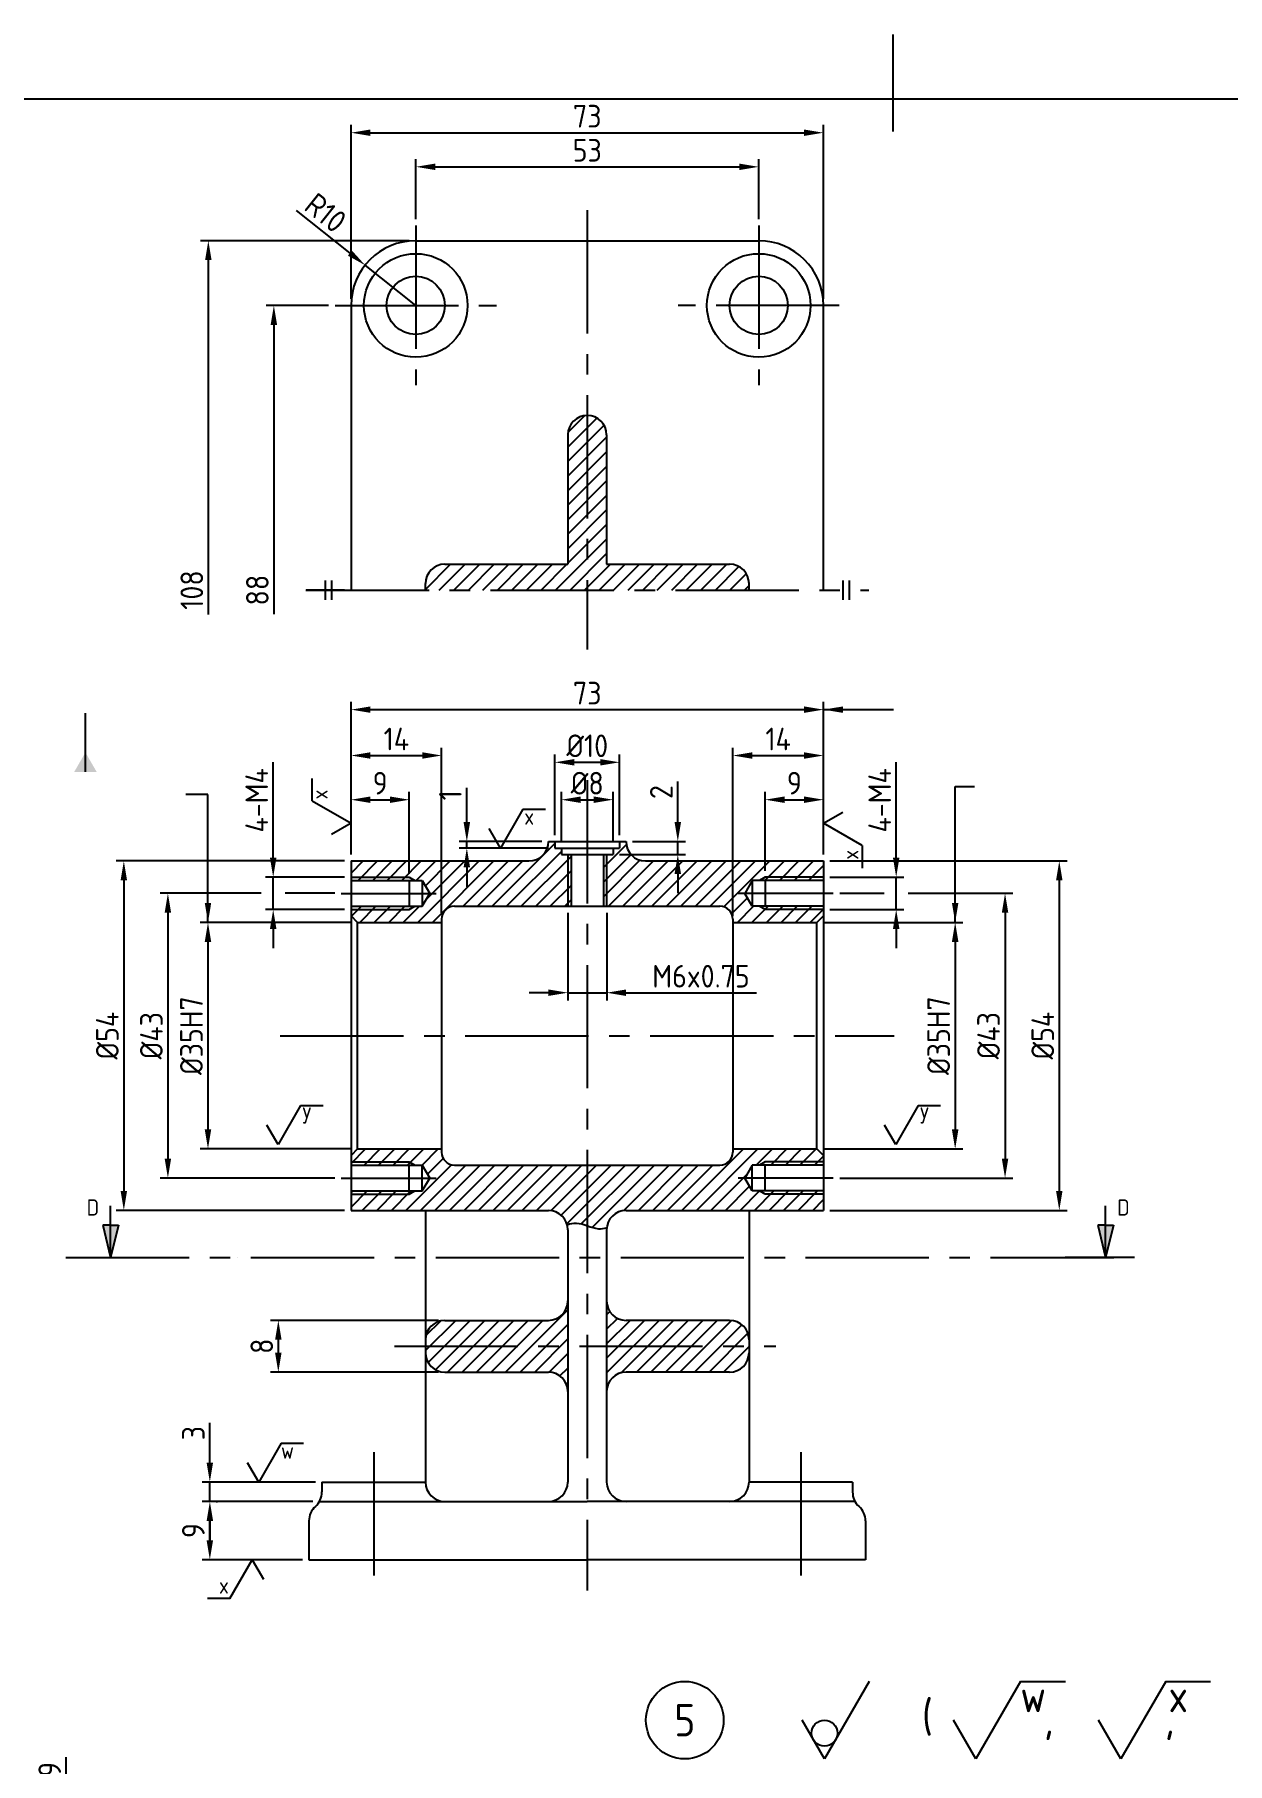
# Model space of a CAD drawing. Header units: millimetres. Extents: x 0 to 10991, y 0 to 768.
# Drawn here: x 164.4 to 348.7, y 142.8 to 410 of the extents above; entities that cross this region are included whole.
import ezdxf

# ---------------------------------------------------------------- set-up
doc = ezdxf.new("R2010")
doc.units = ezdxf.units.MM
doc.linetypes.add('CENTER2', pattern=[28.575, 19.05, -3.175, 3.175, -3.175])
for name, color, linetype in [('가는실선', 7, 'Continuous'), ('문자', 2, 'Continuous'), ('외형선', 3, 'Continuous'), ('윤곽선', 4, 'Continuous'), ('중심선', 7, 'CENTER2')]:
    doc.layers.add(name, color=color, linetype=linetype)
doc.styles.get("Standard").update_dxf_attribs({"font": 'isocp.shx', "bigfont": 'whgtxt.shx'})
doc.dimstyles.new('ISO-25', dxfattribs={"dimtxt": 3.5, "dimasz": 3, "dimexe": 1.2, "dimexo": 1, "dimgap": 0.8, "dimtad": 1, "dimdec": 3, "dimdsep": 46, "dimtxsty": 'Standard', "dimcen": 0, "dimclrd": 7, "dimclre": 7, "dimclrt": 2, "dimadec": 0, "dimazin": 2, "dimtfac": 1, "dimtdec": 3, "dimtmove": 0, "dimatfit": 3, "dimfxl": 0, "dimlwd": -1, "dimlwe": -1, "dimarcsym": 0})
pattern_1 = [(45, (-4390.7615, -87.2155), (-1.122532, 1.122532), [])]

# ---------------------------------------------------------------- blocks, each defined once
blk = doc.blocks.new('*D110')
at = {"layer": 'Defpoints', "color": 0}
for p in [(176.11, 128.89), (169.29, 124.89), (176.11, 124.89)]:
    blk.add_point(p, dxfattribs=at)
at = {"layer": '외형선', "color": 7}
for p, q in [((169.29, 131.89), (169.29, 143.75)), ((175.11, 128.89), (168.09, 128.89)), ((169.29, 124.89), (169.29, 128.89)), ((175.11, 124.89), (168.09, 124.89)), ((169.29, 121.89), (169.29, 118.89))]:
    blk.add_line(p, q, dxfattribs=at)
for points in [[(168.79, 131.89), (169.79, 131.89), (169.29, 128.89)], [(168.79, 121.89), (169.79, 121.89), (169.29, 124.89)]]:
    blk.add_solid(points, dxfattribs=at)
at = {"layer": '외형선', "color": 2, "insert": (166.74, 139.32), "char_height": 3.5, "attachment_point": 5, "rotation": 90}
blk.add_mtext('4N9', dxfattribs=at)
blk = doc.blocks.new('*D273')
at = {"layer": 'Defpoints', "color": 0}
for p in [(227.8, 211.27), (202.06, 203.27), (227.8, 203.27)]:
    blk.add_point(p, dxfattribs=at)
at = {"layer": '외형선', "color": 7}
for p, q in [((226.8, 211.27), (200.86, 211.27)), ((202.06, 208.27), (202.06, 206.27)), ((226.8, 203.27), (200.86, 203.27))]:
    blk.add_line(p, q, dxfattribs=at)
for points in [[(201.56, 208.27), (202.56, 208.27), (202.06, 211.27)], [(201.56, 206.27), (202.56, 206.27), (202.06, 203.27)]]:
    blk.add_solid(points, dxfattribs=at)
at = {"layer": '외형선', "color": 2, "insert": (199.51, 207.27), "char_height": 3.5, "attachment_point": 5, "rotation": 90}
blk.add_mtext('8', dxfattribs=at)
blk = doc.blocks.new('*D290')
at = {"layer": 'Defpoints', "color": 0}
for p in [(211.78, 277.27), (185, 233.27), (211.78, 233.27)]:
    blk.add_point(p, dxfattribs=at)
at = {"layer": '외형선', "color": 7}
for p, q in [((199.39, 277.27), (183.8, 277.27)), ((210.78, 277.27), (203.14, 277.27)), ((185, 274.27), (185, 236.27)), ((210.78, 233.27), (183.8, 233.27))]:
    blk.add_line(p, q, dxfattribs=at)
for points in [[(184.5, 274.27), (185.5, 274.27), (185, 277.27)], [(184.5, 236.27), (185.5, 236.27), (185, 233.27)]]:
    blk.add_solid(points, dxfattribs=at)
at = {"layer": '외형선', "color": 2, "insert": (182.45, 255.27), "char_height": 3.5, "attachment_point": 5, "rotation": 90}
blk.add_mtext('%%C43', dxfattribs=at)
blk = doc.blocks.new('*D291')
at = {"layer": 'Defpoints', "color": 0}
for p in [(214.3, 272.77), (191.19, 237.77), (214.3, 237.77)]:
    blk.add_point(p, dxfattribs=at)
at = {"layer": '외형선', "color": 7}
for p, q in [((213.3, 272.77), (189.99, 272.77)), ((191.19, 269.77), (191.19, 240.77)), ((213.3, 237.77), (189.99, 237.77))]:
    blk.add_line(p, q, dxfattribs=at)
for points in [[(190.69, 269.77), (191.69, 269.77), (191.19, 272.77)], [(190.69, 240.77), (191.69, 240.77), (191.19, 237.77)]]:
    blk.add_solid(points, dxfattribs=at)
at = {"layer": '외형선', "color": 2, "insert": (188.64, 255.27), "char_height": 3.5, "attachment_point": 5, "rotation": 90}
blk.add_mtext('%%C35H7', dxfattribs=at)
blk = doc.blocks.new('*D292')
at = {"layer": 'Defpoints', "color": 0}
for p in [(213.3, 282.27), (178.19, 228.27), (213.3, 228.27)]:
    blk.add_point(p, dxfattribs=at)
at = {"layer": '외형선', "color": 7}
for p, q in [((212.3, 282.27), (176.99, 282.27)), ((178.19, 279.27), (178.19, 231.27)), ((212.3, 228.27), (176.99, 228.27))]:
    blk.add_line(p, q, dxfattribs=at)
for points in [[(177.69, 279.27), (178.69, 279.27), (178.19, 282.27)], [(177.69, 231.27), (178.69, 231.27), (178.19, 228.27)]]:
    blk.add_solid(points, dxfattribs=at)
at = {"layer": '외형선', "color": 2, "insert": (175.64, 255.27), "char_height": 3.5, "attachment_point": 5, "rotation": 90}
blk.add_mtext('%%C54', dxfattribs=at)
blk = doc.blocks.new('*D284')
at = {"layer": 'Defpoints', "color": 0}
for p in [(285.3, 272.77), (285.3, 237.77), (306.65, 237.77)]:
    blk.add_point(p, dxfattribs=at)
at = {"layer": '외형선', "color": 7}
for p, q in [((286.3, 272.77), (307.85, 272.77)), ((306.65, 269.77), (306.65, 240.77)), ((286.3, 237.77), (307.85, 237.77))]:
    blk.add_line(p, q, dxfattribs=at)
for points in [[(306.15, 269.77), (307.15, 269.77), (306.65, 272.77)], [(306.15, 240.77), (307.15, 240.77), (306.65, 237.77)]]:
    blk.add_solid(points, dxfattribs=at)
at = {"layer": '외형선', "color": 2, "insert": (304.1, 255.27), "char_height": 3.5, "attachment_point": 5, "rotation": 90}
blk.add_mtext('%%C35H7', dxfattribs=at)
blk = doc.blocks.new('*D285')
at = {"layer": 'Defpoints', "color": 0}
for p in [(253.8, 291.74), (245.8, 284.27), (253.8, 284.27)]:
    blk.add_point(p, dxfattribs=at)
at = {"layer": '외형선', "color": 7}
for p, q in [((245.8, 285.27), (245.8, 292.94)), ((248.8, 291.74), (250.8, 291.74)), ((253.8, 285.27), (253.8, 292.94))]:
    blk.add_line(p, q, dxfattribs=at)
for points in [[(248.8, 292.24), (248.8, 291.24), (245.8, 291.74)], [(250.8, 292.24), (250.8, 291.24), (253.8, 291.74)]]:
    blk.add_solid(points, dxfattribs=at)
at = {"layer": '외형선', "color": 2, "insert": (249.8, 294.29), "char_height": 3.5, "attachment_point": 5}
blk.add_mtext('%%C8', dxfattribs=at)
blk = doc.blocks.new('*D286')
at = {"layer": 'Defpoints', "color": 0}
for p in [(222.3, 291.74), (213.3, 282.27), (222.3, 279.27)]:
    blk.add_point(p, dxfattribs=at)
at = {"layer": '외형선', "color": 7}
for p, q in [((213.3, 283.27), (213.3, 292.94)), ((216.3, 291.74), (219.3, 291.74)), ((222.3, 280.27), (222.3, 292.94))]:
    blk.add_line(p, q, dxfattribs=at)
for points in [[(216.3, 292.24), (216.3, 291.24), (213.3, 291.74)], [(219.3, 292.24), (219.3, 291.24), (222.3, 291.74)]]:
    blk.add_solid(points, dxfattribs=at)
at = {"layer": '외형선', "color": 2, "insert": (217.8, 294.29), "char_height": 3.5, "attachment_point": 5}
blk.add_mtext('9', dxfattribs=at)
blk = doc.blocks.new('*D287')
at = {"layer": 'Defpoints', "color": 0}
for p in [(227.3, 298.57), (213.3, 282.27), (227.3, 273.27)]:
    blk.add_point(p, dxfattribs=at)
at = {"layer": '외형선', "color": 7}
for p, q in [((213.3, 283.27), (213.3, 299.77)), ((227.3, 274.27), (227.3, 299.77)), ((216.3, 298.57), (224.3, 298.57))]:
    blk.add_line(p, q, dxfattribs=at)
for points in [[(216.3, 299.07), (216.3, 298.07), (213.3, 298.57)], [(224.3, 299.07), (224.3, 298.07), (227.3, 298.57)]]:
    blk.add_solid(points, dxfattribs=at)
at = {"layer": '외형선', "color": 2, "insert": (220.3, 301.12), "char_height": 3.5, "attachment_point": 5}
blk.add_mtext('14', dxfattribs=at)
blk = doc.blocks.new('*D293')
at = {"layer": 'Defpoints', "color": 0}
for p in [(246.8, 275.27), (252.8, 275.27), (252.8, 261.91)]:
    blk.add_point(p, dxfattribs=at)
at = {"layer": '외형선', "color": 7}
for p, q in [((246.8, 274.27), (246.8, 260.71)), ((252.8, 274.27), (252.8, 260.71)), ((243.8, 261.91), (240.8, 261.91)), ((246.8, 261.91), (252.8, 261.91)), ((255.8, 261.91), (275.94, 261.91))]:
    blk.add_line(p, q, dxfattribs=at)
for points in [[(243.8, 262.41), (243.8, 261.41), (246.8, 261.91)], [(255.8, 262.41), (255.8, 261.41), (252.8, 261.91)]]:
    blk.add_solid(points, dxfattribs=at)
at = {"layer": '외형선', "color": 2, "insert": (267.37, 264.46), "char_height": 3.5, "attachment_point": 5}
blk.add_mtext('M6x0.75', dxfattribs=at)
blk = doc.blocks.new('*D294')
at = {"layer": 'Defpoints', "color": 0}
for p in [(286.3, 298.57), (286.3, 282.27), (272.3, 272.77)]:
    blk.add_point(p, dxfattribs=at)
at = {"layer": '외형선', "color": 7}
for p, q in [((272.3, 273.77), (272.3, 299.77)), ((286.3, 283.27), (286.3, 299.77)), ((275.3, 298.57), (283.3, 298.57))]:
    blk.add_line(p, q, dxfattribs=at)
for points in [[(275.3, 299.07), (275.3, 298.07), (272.3, 298.57)], [(283.3, 299.07), (283.3, 298.07), (286.3, 298.57)]]:
    blk.add_solid(points, dxfattribs=at)
at = {"layer": '외형선', "color": 2, "insert": (279.3, 301.12), "char_height": 3.5, "attachment_point": 5}
blk.add_mtext('14', dxfattribs=at)
blk = doc.blocks.new('*D274')
at = {"layer": 'Defpoints', "color": 0}
for p in [(286.3, 291.74), (286.3, 282.27), (277.3, 279.77)]:
    blk.add_point(p, dxfattribs=at)
at = {"layer": '외형선', "color": 7}
for p, q in [((277.3, 280.77), (277.3, 292.94)), ((280.3, 291.74), (283.3, 291.74)), ((286.3, 283.27), (286.3, 292.94))]:
    blk.add_line(p, q, dxfattribs=at)
for points in [[(280.3, 292.24), (280.3, 291.24), (277.3, 291.74)], [(283.3, 292.24), (283.3, 291.24), (286.3, 291.74)]]:
    blk.add_solid(points, dxfattribs=at)
at = {"layer": '외형선', "color": 2, "insert": (281.8, 294.29), "char_height": 3.5, "attachment_point": 5}
blk.add_mtext('9', dxfattribs=at)
blk = doc.blocks.new('*D268')
at = {"layer": 'Defpoints', "color": 0}
for p in [(286.3, 305.66), (213.3, 298.57), (286.3, 298.57)]:
    blk.add_point(p, dxfattribs=at)
at = {"layer": '외형선', "color": 7}
for p, q in [((213.3, 299.57), (213.3, 306.86)), ((216.3, 305.66), (283.3, 305.66)), ((286.3, 299.57), (286.3, 306.86))]:
    blk.add_line(p, q, dxfattribs=at)
for points in [[(216.3, 306.16), (216.3, 305.16), (213.3, 305.66)], [(283.3, 306.16), (283.3, 305.16), (286.3, 305.66)]]:
    blk.add_solid(points, dxfattribs=at)
at = {"layer": '외형선', "color": 2, "insert": (249.8, 308.21), "char_height": 3.5, "attachment_point": 5}
blk.add_mtext('73', dxfattribs=at)
blk = doc.blocks.new('*D275')
at = {"layer": 'Defpoints', "color": 0}
for p in [(286.3, 394.83), (213.3, 368.14), (286.3, 368.14)]:
    blk.add_point(p, dxfattribs=at)
at = {"layer": '외형선', "color": 7}
for p, q in [((213.3, 369.14), (213.3, 396.03)), ((286.3, 369.14), (286.3, 396.03)), ((216.3, 394.83), (283.3, 394.83))]:
    blk.add_line(p, q, dxfattribs=at)
for points in [[(216.3, 395.33), (216.3, 394.33), (213.3, 394.83)], [(283.3, 395.33), (283.3, 394.33), (286.3, 394.83)]]:
    blk.add_solid(points, dxfattribs=at)
at = {"layer": '외형선', "color": 2, "insert": (249.8, 397.38), "char_height": 3.5, "attachment_point": 5}
blk.add_mtext('73', dxfattribs=at)
blk = doc.blocks.new('*D276')
at = {"layer": 'Defpoints', "color": 0}
for p in [(276.3, 389.56), (223.3, 380.47), (276.3, 380.47)]:
    blk.add_point(p, dxfattribs=at)
at = {"layer": '외형선', "color": 7}
for p, q in [((223.3, 381.47), (223.3, 390.76)), ((276.3, 381.47), (276.3, 390.76)), ((226.3, 389.56), (273.3, 389.56))]:
    blk.add_line(p, q, dxfattribs=at)
for points in [[(226.3, 390.06), (226.3, 389.06), (223.3, 389.56)], [(273.3, 390.06), (273.3, 389.06), (276.3, 389.56)]]:
    blk.add_solid(points, dxfattribs=at)
at = {"layer": '외형선', "color": 2, "insert": (249.8, 392.11), "char_height": 3.5, "attachment_point": 5}
blk.add_mtext('53', dxfattribs=at)
blk = doc.blocks.new('*D280')
at = {"layer": 'Defpoints', "color": 0}
for p in [(191.48, 186.27), (208.8, 186.27), (208.41, 183.27)]:
    blk.add_point(p, dxfattribs=at)
at = {"layer": '외형선', "color": 7}
for p, q in [((191.48, 189.27), (191.48, 195.41)), ((207.8, 186.27), (190.28, 186.27)), ((191.48, 183.27), (191.48, 186.27)), ((207.41, 183.27), (190.28, 183.27)), ((191.48, 180.27), (191.48, 177.27))]:
    blk.add_line(p, q, dxfattribs=at)
for points in [[(190.98, 189.27), (191.98, 189.27), (191.48, 186.27)], [(190.98, 180.27), (191.98, 180.27), (191.48, 183.27)]]:
    blk.add_solid(points, dxfattribs=at)
at = {"layer": '외형선', "color": 2, "insert": (188.93, 193.84), "char_height": 3.5, "attachment_point": 5, "rotation": 90}
blk.add_mtext('3', dxfattribs=at)
blk = doc.blocks.new('*D288')
at = {"layer": 'Defpoints', "color": 0}
for p in [(191.48, 183.27), (191.48, 183.27), (206.8, 174.27)]:
    blk.add_point(p, dxfattribs=at)
at = {"layer": '외형선', "color": 7}
for p, q in [((192.48, 183.27), (192.68, 183.27)), ((191.48, 177.27), (191.48, 180.27)), ((205.8, 174.27), (190.28, 174.27))]:
    blk.add_line(p, q, dxfattribs=at)
for points in [[(190.98, 180.27), (191.98, 180.27), (191.48, 183.27)], [(190.98, 177.27), (191.98, 177.27), (191.48, 174.27)]]:
    blk.add_solid(points, dxfattribs=at)
at = {"layer": '외형선', "color": 2, "insert": (188.93, 178.77), "char_height": 3.5, "attachment_point": 5, "rotation": 90}
blk.add_mtext('9', dxfattribs=at)
blk = doc.blocks.new('*D270')
at = {"layer": 'Defpoints', "color": 0}
for p in [(287.82, 277.27), (287.82, 233.27), (314.36, 233.27)]:
    blk.add_point(p, dxfattribs=at)
at = {"layer": '외형선', "color": 7}
for p, q in [((288.82, 277.27), (295.66, 277.27)), ((299.41, 277.27), (315.56, 277.27)), ((314.36, 274.27), (314.36, 236.27)), ((288.82, 233.27), (315.56, 233.27))]:
    blk.add_line(p, q, dxfattribs=at)
for points in [[(313.86, 274.27), (314.86, 274.27), (314.36, 277.27)], [(313.86, 236.27), (314.86, 236.27), (314.36, 233.27)]]:
    blk.add_solid(points, dxfattribs=at)
at = {"layer": '외형선', "color": 2, "insert": (311.81, 255.27), "char_height": 3.5, "attachment_point": 5, "rotation": 90}
blk.add_mtext('%%C43', dxfattribs=at)
blk = doc.blocks.new('*D271')
at = {"layer": 'Defpoints', "color": 0}
for p in [(286.3, 282.27), (286.3, 228.27), (322.74, 228.27)]:
    blk.add_point(p, dxfattribs=at)
at = {"layer": '외형선', "color": 7}
for p, q in [((287.3, 282.27), (323.94, 282.27)), ((322.74, 279.27), (322.74, 231.27)), ((287.3, 228.27), (323.94, 228.27))]:
    blk.add_line(p, q, dxfattribs=at)
for points in [[(322.24, 279.27), (323.24, 279.27), (322.74, 282.27)], [(322.24, 231.27), (323.24, 231.27), (322.74, 228.27)]]:
    blk.add_solid(points, dxfattribs=at)
at = {"layer": '외형선', "color": 2, "insert": (320.19, 255.27), "char_height": 3.5, "attachment_point": 5, "rotation": 90}
blk.add_mtext('%%C54', dxfattribs=at)
blk = doc.blocks.new('*D272')
at = {"layer": 'Defpoints', "color": 0}
for p in [(254.8, 297.52), (244.8, 285.27), (254.8, 285.27)]:
    blk.add_point(p, dxfattribs=at)
at = {"layer": '외형선', "color": 7}
for p, q in [((244.8, 286.27), (244.8, 298.72)), ((247.8, 297.52), (251.8, 297.52)), ((254.8, 286.27), (254.8, 298.72))]:
    blk.add_line(p, q, dxfattribs=at)
for points in [[(247.8, 298.02), (247.8, 297.02), (244.8, 297.52)], [(251.8, 298.02), (251.8, 297.02), (254.8, 297.52)]]:
    blk.add_solid(points, dxfattribs=at)
at = {"layer": '외형선', "color": 2, "insert": (249.8, 300.07), "char_height": 3.5, "attachment_point": 5}
blk.add_mtext('%%C10', dxfattribs=at)
blk = doc.blocks.new('*D297')
at = {"layer": 'Defpoints', "color": 0}
for p in [(213.3, 279.77), (201.27, 274.77), (213.3, 274.77)]:
    blk.add_point(p, dxfattribs=at)
at = {"layer": '외형선', "color": 7}
for p, q in [((201.27, 282.77), (201.27, 297.52)), ((212.3, 279.77), (200.07, 279.77)), ((201.27, 274.77), (201.27, 279.77)), ((212.3, 274.77), (200.07, 274.77)), ((201.27, 271.77), (201.27, 268.77))]:
    blk.add_line(p, q, dxfattribs=at)
for points in [[(200.77, 282.77), (201.77, 282.77), (201.27, 279.77)], [(200.77, 271.77), (201.77, 271.77), (201.27, 274.77)]]:
    blk.add_solid(points, dxfattribs=at)
at = {"layer": '외형선', "color": 2, "insert": (198.72, 291.64), "char_height": 3.5, "attachment_point": 5, "rotation": 90}
blk.add_mtext('4-M4', dxfattribs=at)
blk = doc.blocks.new('*D289')
at = {"layer": 'Defpoints', "color": 0}
for p in [(286.3, 279.77), (286.3, 274.77), (297.54, 274.77)]:
    blk.add_point(p, dxfattribs=at)
at = {"layer": '외형선', "color": 7}
for p, q in [((297.54, 282.77), (297.54, 297.52)), ((287.3, 279.77), (298.74, 279.77)), ((297.54, 274.77), (297.54, 279.77)), ((287.3, 274.77), (298.74, 274.77)), ((297.54, 271.77), (297.54, 268.77))]:
    blk.add_line(p, q, dxfattribs=at)
for points in [[(297.04, 282.77), (298.04, 282.77), (297.54, 279.77)], [(297.04, 271.77), (298.04, 271.77), (297.54, 274.77)]]:
    blk.add_solid(points, dxfattribs=at)
at = {"layer": '외형선', "color": 2, "insert": (294.99, 291.64), "char_height": 3.5, "attachment_point": 5, "rotation": 90}
blk.add_mtext('4-M4', dxfattribs=at)
blk = doc.blocks.new('*D282')
at = {"layer": 'Defpoints', "color": 0}
for p in [(231.19, 285.27), (243.8, 285.27), (244.8, 284.27)]:
    blk.add_point(p, dxfattribs=at)
at = {"layer": '외형선', "color": 7}
for p, q in [((231.19, 288.27), (231.19, 293.57)), ((242.8, 285.27), (229.99, 285.27)), ((243.8, 284.27), (229.99, 284.27)), ((231.19, 284.27), (231.19, 285.27)), ((231.19, 281.27), (231.19, 278.27))]:
    blk.add_line(p, q, dxfattribs=at)
for points in [[(230.69, 288.27), (231.69, 288.27), (231.19, 285.27)], [(230.69, 281.27), (231.69, 281.27), (231.19, 284.27)]]:
    blk.add_solid(points, dxfattribs=at)
at = {"layer": '외형선', "color": 2, "insert": (228.64, 292.42), "char_height": 3.5, "attachment_point": 5, "rotation": 90}
blk.add_mtext('1', dxfattribs=at)
blk = doc.blocks.new('*D296')
at = {"layer": 'Defpoints', "color": 0}
for p in [(253.8, 283.27), (255.8, 285.27), (263.79, 285.27)]:
    blk.add_point(p, dxfattribs=at)
at = {"layer": '외형선', "color": 7}
for p, q in [((263.79, 288.27), (263.79, 294.57)), ((254.8, 283.27), (264.99, 283.27)), ((256.8, 285.27), (264.99, 285.27)), ((263.79, 283.27), (263.79, 285.27)), ((263.79, 280.27), (263.79, 277.27))]:
    blk.add_line(p, q, dxfattribs=at)
for points in [[(263.29, 288.27), (264.29, 288.27), (263.79, 285.27)], [(263.29, 280.27), (264.29, 280.27), (263.79, 283.27)]]:
    blk.add_solid(points, dxfattribs=at)
at = {"layer": '외형선', "color": 2, "insert": (261.24, 292.92), "char_height": 3.5, "attachment_point": 5, "rotation": 90}
blk.add_mtext('2', dxfattribs=at)
blk = doc.blocks.new('*D295')
at = {"layer": 'Defpoints', "color": 0}
for p in [(215.47, 374.36), (223.3, 368.14)]:
    blk.add_point(p, dxfattribs=at)
at = {"layer": '외형선', "color": 7}
for p, q in [((204.84, 382.81), (213.12, 376.23)), ((223.3, 368.14), (215.47, 374.36))]:
    blk.add_line(p, q, dxfattribs=at)
blk.add_solid([(213.43, 376.62), (212.81, 375.83), (215.47, 374.36)], dxfattribs=at)
at = {"layer": '외형선', "color": 2, "insert": (209.38, 382.45), "char_height": 3.5, "attachment_point": 5, "rotation": 321.5222}
blk.add_mtext('R10', dxfattribs=at)

msp = doc.modelspace()

# ---------------------------------------------------------------- hatches: boundary and pattern name
at = {"layer": '가는실선'}
h = msp.add_hatch(dxfattribs=at)
h.set_pattern_fill('ANSI31', color=256, scale=0.5)
h.set_pattern_definition([(45, (-4390.7615, -115.4979), (-1.122532, 1.122532), [])])
h.paths.add_polyline_path([(249.7962, 351.1366, 0.41421356), (246.7962, 348.1366), (246.7962, 328.1366), (227.7962, 328.1366, 0.41421356), (224.7962, 325.1366), (224.7962, 324.1366), (249.7962, 324.1366)])
h.paths.add_polyline_path([(252.7962, 348.1366, 0.41421356), (249.7962, 351.1366), (249.7962, 324.1366), (274.7962, 324.1366), (274.7962, 325.1366, 0.41421356), (271.7962, 328.1366), (252.7962, 328.1366)])
h = msp.add_hatch(dxfattribs=at)
h.set_pattern_fill('ANSI31', color=256, scale=0.5)
h.set_pattern_definition(pattern_1)
h.paths.add_polyline_path([(246.7962, 283.267), (245.7962, 283.267), (245.7962, 284.267), (244.7962, 284.267), (244.7962, 285.267), (243.7962, 285.267, -0.41421356), (240.7962, 282.267), (213.2962, 282.267), (213.2962, 279.767), (222.2962, 279.767), (223.1622, 279.267), (224.2962, 279.267), (225.4509, 277.267), (224.2962, 275.267), (223.1622, 275.267), (222.2962, 274.767), (213.2962, 274.767), (213.2962, 273.767), (214.2962, 272.767), (227.2962, 272.767), (227.2962, 273.267, -0.41421356), (229.2962, 275.267), (246.7962, 275.267)])
h.paths.add_polyline_path([(222.2962, 279.767), (213.2962, 279.767), (213.2962, 279.267), (223.1622, 279.267)], flags=17)
h.paths.add_polyline_path([(223.1622, 275.267), (213.2962, 275.267), (213.2962, 274.767), (222.2962, 274.767)], flags=17)
h.paths.add_polyline_path([(247.2962, 283.267), (246.7962, 283.267), (246.7962, 275.267), (247.2962, 275.267)])
h.paths.add_polyline_path([(252.7962, 283.267), (252.2962, 283.267), (252.2962, 275.267), (252.7962, 275.267)])
h.paths.add_polyline_path([(275.2962, 279.267), (276.4302, 279.267), (277.2962, 279.767), (286.2962, 279.767), (286.2962, 282.267), (258.7962, 282.267, -0.41421356), (255.7962, 285.267), (254.7962, 285.267), (254.7962, 284.267), (253.7962, 284.267), (253.7962, 283.267), (252.7962, 283.267), (252.7962, 275.267), (270.2962, 275.267, -0.41421356), (272.2962, 273.267), (272.2962, 272.767), (285.2962, 272.767), (286.2962, 273.767), (286.2962, 274.767), (277.2962, 274.767), (276.4302, 275.267), (275.2962, 275.267), (274.1415, 277.267)])
h.paths.add_polyline_path([(286.2962, 279.767), (277.2962, 279.767), (276.4302, 279.267), (286.2962, 279.267)], flags=17)
h.paths.add_polyline_path([(286.2962, 275.267), (276.4302, 275.267), (277.2962, 274.767), (286.2962, 274.767)], flags=17)
edge = h.paths.add_edge_path()
edge.add_line((274.1415, 233.267), (275.2962, 235.267))
edge.add_line((275.2962, 235.267), (276.4302, 235.267))
edge.add_line((276.4302, 235.267), (277.2962, 235.767))
edge.add_line((277.2962, 235.767), (286.2962, 235.767))
edge.add_line((286.2962, 235.767), (286.2962, 236.767))
edge.add_line((286.2962, 236.767), (285.2962, 237.767))
edge.add_line((285.2962, 237.767), (272.2962, 237.767))
edge.add_line((272.2962, 237.767), (272.2962, 237.267))
edge.add_arc((270.2962, 237.267), 2, -90, 0, ccw=False)
edge.add_line((270.2962, 235.267), (249.7962, 235.267))
edge.add_line((249.7962, 235.267), (249.7962, 225.8969))
edge.add_spline(control_points=[(249.7962, 225.8969), (250.3695, 225.691), (251.3808, 225.3119), (252.3808, 225.4567), (252.8125, 225.5796)], knot_values=[4.62125721, 4.62125721, 4.62125721, 4.62125721, 6.39510819, 7.74996392, 7.74996392, 7.74996392, 7.74996392], degree=3, periodic=0)
edge.add_arc((255.7962, 225.267), 3, 90, 174.019932, ccw=False)
edge.add_line((255.7962, 228.267), (286.2962, 228.267))
edge.add_line((286.2962, 228.267), (286.2962, 230.767))
edge.add_line((286.2962, 230.767), (277.2962, 230.767))
edge.add_line((277.2962, 230.767), (276.4302, 231.267))
edge.add_line((276.4302, 231.267), (275.2962, 231.267))
edge.add_line((275.2962, 231.267), (274.1415, 233.267))
h.paths.add_polyline_path([(286.2962, 231.267), (276.4302, 231.267), (277.2962, 230.767), (286.2962, 230.767)], flags=17)
h.paths.add_polyline_path([(286.2962, 235.767), (277.2962, 235.767), (276.4302, 235.267), (286.2962, 235.267)], flags=17)
edge = h.paths.add_edge_path()
edge.add_line((249.7962, 235.267), (229.2962, 235.267))
edge.add_arc((229.2962, 237.267), 2, 180, 270, ccw=False)
edge.add_line((227.2962, 237.267), (227.2962, 237.767))
edge.add_line((227.2962, 237.767), (214.2962, 237.767))
edge.add_line((214.2962, 237.767), (213.2962, 236.767))
edge.add_line((213.2962, 236.767), (213.2962, 235.767))
edge.add_line((213.2962, 235.767), (222.2962, 235.767))
edge.add_line((222.2962, 235.767), (223.1622, 235.267))
edge.add_line((223.1622, 235.267), (224.2962, 235.267))
edge.add_line((224.2962, 235.267), (225.4509, 233.267))
edge.add_line((225.4509, 233.267), (224.2962, 231.267))
edge.add_line((224.2962, 231.267), (223.1622, 231.267))
edge.add_line((223.1622, 231.267), (222.2962, 230.767))
edge.add_line((222.2962, 230.767), (213.2962, 230.767))
edge.add_line((213.2962, 230.767), (213.2962, 228.267))
edge.add_line((213.2962, 228.267), (243.7962, 228.267))
edge.add_arc((243.7962, 225.267), 3, 15.064106, 90, ccw=False)
edge.add_spline(control_points=[(246.6931, 226.0467), (246.8205, 226.0923), (246.9479, 226.1335), (247.0754, 226.1691)], knot_values=[1.40086322, 1.40086322, 1.40086322, 1.40086322, 1.80054876, 1.80054876, 1.80054876, 1.80054876], degree=3, periodic=0)
edge.add_spline(control_points=[(247.0754, 226.1691), (247.2011, 226.2042), (247.3269, 226.2338), (247.4528, 226.2567)], knot_values=[1.80054876, 1.80054876, 1.80054876, 1.80054876, 2.19450086, 2.19450086, 2.19450086, 2.19450086], degree=3, periodic=0)
edge.add_spline(control_points=[(247.4528, 226.2567), (247.5186, 226.2687), (247.5843, 226.2789), (247.6501, 226.287)], knot_values=[2.19450086, 2.19450086, 2.19450086, 2.19450086, 2.4000804, 2.4000804, 2.4000804, 2.4000804], degree=3, periodic=0)
edge.add_spline(control_points=[(247.6501, 226.287), (247.7151, 226.2951), (247.7802, 226.3012), (247.8453, 226.3053)], knot_values=[2.4000804, 2.4000804, 2.4000804, 2.4000804, 2.60317453, 2.60317453, 2.60317453, 2.60317453], degree=3, periodic=0)
edge.add_spline(control_points=[(247.8453, 226.3053), (247.9083, 226.3092), (247.9713, 226.3111), (248.0344, 226.3109)], knot_values=[2.60317453, 2.60317453, 2.60317453, 2.60317453, 2.79976927, 2.79976927, 2.79976927, 2.79976927], degree=3, periodic=0)
edge.add_spline(control_points=[(248.0344, 226.3109), (248.0718, 226.3108), (248.1339, 226.3094), (248.1961, 226.3059), (248.2209, 226.3041)], knot_values=[2.79976927, 2.79976927, 2.79976927, 2.79976927, 2.91613511, 2.99335771, 2.99335771, 2.99335771, 2.99335771], degree=3, periodic=0)
edge.add_spline(control_points=[(248.2209, 226.3041), (248.2853, 226.2996), (248.3498, 226.2929), (248.4142, 226.2842)], knot_values=[2.99335771, 2.99335771, 2.99335771, 2.99335771, 3.19376605, 3.19376605, 3.19376605, 3.19376605], degree=3, periodic=0)
edge.add_spline(control_points=[(248.4142, 226.2842), (248.4771, 226.2758), (248.54, 226.2655), (248.6029, 226.2536)], knot_values=[3.19376605, 3.19376605, 3.19376605, 3.19376605, 3.38911889, 3.38911889, 3.38911889, 3.38911889], degree=3, periodic=0)
edge.add_spline(control_points=[(248.6029, 226.2536), (248.6691, 226.2411), (248.7353, 226.2269), (248.8016, 226.2111)], knot_values=[3.38911889, 3.38911889, 3.38911889, 3.38911889, 3.59459958, 3.59459958, 3.59459958, 3.59459958], degree=3, periodic=0)
edge.add_spline(control_points=[(248.8016, 226.2111), (248.873, 226.1941), (248.9445, 226.1754), (249.016, 226.1552)], knot_values=[3.59459958, 3.59459958, 3.59459958, 3.59459958, 3.8161583, 3.8161583, 3.8161583, 3.8161583], degree=3, periodic=0)
edge.add_spline(control_points=[(249.016, 226.1552), (249.138, 226.1209), (249.2601, 226.0824), (249.3823, 226.0416)], knot_values=[3.8161583, 3.8161583, 3.8161583, 3.8161583, 4.19428626, 4.19428626, 4.19428626, 4.19428626], degree=3, periodic=0)
edge.add_spline(control_points=[(249.3823, 226.0416), (249.5202, 225.9956), (249.6582, 225.9465), (249.7962, 225.8969)], knot_values=[4.19428626, 4.19428626, 4.19428626, 4.19428626, 4.62125721, 4.62125721, 4.62125721, 4.62125721], degree=3, periodic=0)
edge.add_line((249.7962, 225.8969), (249.7962, 235.267))
h.paths.add_polyline_path([(223.1622, 231.267), (213.2962, 231.267), (213.2962, 230.767), (222.2962, 230.767)], flags=17)
h.paths.add_polyline_path([(222.2962, 235.767), (213.2962, 235.767), (213.2962, 235.267), (223.1622, 235.267)], flags=17)
h = msp.add_hatch(dxfattribs=at)
h.set_pattern_fill('ANSI31', color=256, scale=0.5)
h.set_pattern_definition(pattern_1)
h.paths.add_polyline_path([(271.7962, 211.267), (255.7962, 211.267, -0.41421356), (252.7962, 214.267), (252.7962, 207.267), (274.7962, 207.267), (274.7962, 208.267, 0.41421356)])
h.paths.add_polyline_path([(274.7962, 206.267), (274.7962, 207.267), (252.7962, 207.267), (252.7962, 200.267, -0.41421356), (255.7962, 203.267), (271.7962, 203.267, 0.41421356)])
h.paths.add_polyline_path([(246.7962, 207.267), (224.7962, 207.267), (224.7962, 206.267, 0.41421356), (227.7962, 203.267), (243.7962, 203.267, -0.41421356), (246.7962, 200.267)])
h.paths.add_polyline_path([(246.7962, 214.267, -0.41421356), (243.7962, 211.267), (227.7962, 211.267, 0.41421356), (224.7962, 208.267), (224.7962, 207.267), (246.7962, 207.267)])

# ---------------------------------------------------------------- linework, layer by layer
for p, q in [((246.7962, 348.1366), (246.7962, 328.1366)), ((252.7962, 348.1366), (252.7962, 328.1366)), ((227.7962, 328.1366), (246.7962, 328.1366)), ((252.7962, 328.1366), (271.7962, 328.1366)), ((224.7962, 324.1366), (224.7962, 325.1366)), ((274.7962, 324.1366), (274.7962, 325.1366)), ((207.2962, 291.5688), (207.2962, 295.0329)), ((207.2962, 291.5688), (213.2962, 288.1047)), ((207.2962, 291.5688), (213.2962, 288.1047)), ((239.8581, 290.267), (236.394, 284.267)), ((239.8581, 290.267), (236.394, 284.267)), ((239.8581, 290.267), (243.3222, 290.267)), ((286.2962, 288.1047), (289.2962, 289.8368)), ((286.2962, 288.1047), (289.2962, 289.8368)), ((213.2962, 288.1047), (210.2962, 286.3727)), ((213.2962, 288.1047), (210.2962, 286.3727)), ((236.394, 284.267), (234.662, 287.267)), ((292.2962, 284.6406), (286.2962, 288.1047)), ((292.2962, 284.6406), (286.2962, 288.1047)), ((292.2962, 284.6406), (292.2962, 281.1765)), ((292.2962, 284.6406), (292.2962, 281.1765)), ((205.5049, 244.4528), (202.0408, 238.4528)), ((205.5049, 244.4528), (208.969, 244.4528)), ((300.9333, 244.4528), (297.4692, 238.4528)), ((300.9333, 244.4528), (304.3974, 244.4528)), ((202.0408, 238.4528), (200.3087, 241.4528)), ((297.4692, 238.4528), (295.7371, 241.4528)), ((227.7962, 211.267), (243.7962, 211.267)), ((271.7962, 211.267), (255.7962, 211.267)), ((227.7962, 203.267), (243.7962, 203.267)), ((271.7962, 203.267), (255.7962, 203.267)), ((202.5046, 192.267), (199.0405, 186.267)), ((202.5046, 192.267), (205.9687, 192.267)), ((199.0405, 186.267), (197.3084, 189.267)), ((194.5763, 168.267), (198.0405, 174.267)), ((194.5763, 168.267), (198.0405, 174.267)), ((198.0405, 174.267), (199.7725, 171.267)), ((198.0405, 174.267), (199.7725, 171.267)), ((194.5763, 168.267), (191.1122, 168.267)), ((194.5763, 168.267), (191.1122, 168.267))]:
    msp.add_line(p, q, dxfattribs=at)
for centre, start, end in [((249.7962, 348.1366), 90, 180), ((249.7962, 348.1366), 0, 90), ((227.7962, 325.1366), 90, 180), ((271.7962, 325.1366), 0, 90), ((243.7962, 214.267), 270, 0), ((255.7962, 214.267), 180, 270), ((227.7962, 208.267), 90, 180), ((271.7962, 208.267), 0, 90), ((227.7962, 206.267), 180, 270), ((271.7962, 206.267), 270, 0), ((243.7962, 200.267), 0, 90), ((255.7962, 200.267), 90, 180)]:
    msp.add_arc(centre, 3, start, end, dxfattribs=at)
msp.add_open_spline([(246.6931, 226.0467), (247.1758, 226.2196), (248.771, 226.5818), (250.8359, 225.2329), (252.3808, 225.4567), (252.8125, 225.5796)], degree=3, knots=[1.40086322, 1.40086322, 1.40086322, 1.40086322, 2.91613511, 6.39510819, 7.74996392, 7.74996392, 7.74996392, 7.74996392], dxfattribs=at)
at = {"layer": '문자'}
for p, q in [((209.2962, 325.6366), (209.2962, 322.6366)), ((210.2962, 325.6366), (210.2962, 322.6366)), ((289.2962, 325.6366), (289.2962, 322.6366)), ((290.2962, 325.6366), (290.2962, 322.6366)), ((176.1534, 225.982), (176.1534, 228.982)), ((329.9032, 225.982), (329.9032, 228.982)), ((176.1534, 225.982), (174.9534, 225.982)), ((174.9534, 225.982), (176.1534, 220.982)), ((176.1534, 220.982), (176.1534, 225.982)), ((176.1534, 220.982), (176.1534, 225.982)), ((176.1534, 225.982), (177.3534, 225.982)), ((177.3534, 225.982), (176.1534, 220.982)), ((329.9032, 225.982), (328.7032, 225.982)), ((328.7032, 225.982), (329.9032, 220.982)), ((329.9032, 220.982), (329.9032, 225.982)), ((329.9032, 225.982), (331.1032, 225.982)), ((331.1032, 225.982), (329.9032, 220.982)), ((329.9032, 220.982), (329.9032, 225.982))]:
    msp.add_line(p, q, dxfattribs=at)
msp.add_circle((264.8682, 149.4703), 6, dxfattribs=at)
for points in [[(176.1534, 220.982), (176.1534, 225.982), (174.9534, 225.982)], [(176.1534, 220.982), (176.1534, 225.982), (177.3534, 225.982)], [(329.9032, 220.982), (329.9032, 225.982), (328.7032, 225.982)], [(329.9032, 220.982), (329.9032, 225.982), (331.1032, 225.982)]]:
    msp.add_solid(points, dxfattribs=at)
at = {"layer": '외형선'}
for p, q in [((297, 410), (297, 395)), ((223.2962, 378.1366), (276.2962, 378.1366)), ((213.2962, 368.1366), (213.2962, 324.1366)), ((286.2962, 324.1366), (286.2962, 368.1366)), ((243.7962, 285.267), (255.7962, 285.267)), ((244.7962, 285.267), (244.7962, 284.267)), ((244.7962, 284.267), (254.7962, 284.267)), ((245.7962, 284.267), (245.7962, 283.267)), ((245.7962, 283.267), (253.7962, 283.267)), ((247.2962, 283.267), (247.2962, 275.267)), ((252.2962, 283.267), (252.2962, 275.267)), ((253.7962, 284.267), (253.7962, 283.267)), ((254.7962, 285.267), (254.7962, 284.267)), ((213.2962, 282.267), (240.7962, 282.267)), ((213.2962, 282.267), (213.2962, 228.267)), ((258.7962, 282.267), (286.2962, 282.267)), ((286.2962, 282.267), (286.2962, 228.267)), ((213.2962, 279.267), (224.2962, 279.267)), ((222.2962, 279.267), (222.2962, 275.267)), ((224.2962, 279.267), (224.2962, 275.267)), ((224.2962, 279.267), (225.4509, 277.267)), ((275.2962, 279.267), (274.1415, 277.267)), ((286.2962, 279.267), (275.2962, 279.267)), ((275.2962, 279.267), (275.2962, 275.267)), ((277.2962, 279.267), (277.2962, 275.267)), ((213.2962, 275.267), (224.2962, 275.267)), ((224.2962, 275.267), (225.4509, 277.267)), ((229.2962, 275.267), (270.2962, 275.267)), ((275.2962, 275.267), (274.1415, 277.267)), ((286.2962, 275.267), (275.2962, 275.267)), ((214.2962, 272.767), (213.2962, 273.767)), ((214.2962, 272.767), (227.2962, 272.767)), ((214.2962, 237.767), (214.2962, 272.767)), ((227.2962, 273.267), (227.2962, 237.267)), ((272.2962, 273.267), (272.2962, 237.267)), ((272.2962, 272.767), (285.2962, 272.767)), ((285.2962, 272.767), (286.2962, 273.767)), ((285.2962, 237.767), (285.2962, 272.767)), ((214.2962, 237.767), (213.2962, 236.767)), ((213.2962, 235.267), (224.2962, 235.267)), ((214.2962, 237.767), (227.2962, 237.767)), ((222.2962, 231.267), (222.2962, 235.267)), ((224.2962, 231.267), (224.2962, 235.267)), ((224.2962, 235.267), (225.4509, 233.267)), ((229.2962, 235.267), (270.2962, 235.267)), ((272.2962, 237.767), (285.2962, 237.767)), ((275.2962, 235.267), (274.1415, 233.267)), ((286.2962, 235.267), (275.2962, 235.267)), ((275.2962, 231.267), (275.2962, 235.267)), ((277.2962, 231.267), (277.2962, 235.267)), ((285.2962, 237.767), (286.2962, 236.767)), ((224.2962, 231.267), (225.4509, 233.267)), ((275.2962, 231.267), (274.1415, 233.267)), ((213.2962, 231.267), (224.2962, 231.267)), ((286.2962, 231.267), (275.2962, 231.267)), ((213.2962, 228.267), (243.7962, 228.267)), ((224.7962, 228.267), (224.7962, 186.267)), ((255.7962, 228.267), (286.2962, 228.267)), ((274.7962, 228.267), (274.7962, 186.267)), ((246.7962, 225.267), (246.7962, 186.267)), ((252.7962, 225.267), (252.7962, 186.267)), ((169.2401, 220.982), (184.2851, 220.982)), ((195.6797, 220.982), (195.6797, 220.982)), ((195.6797, 220.982), (195.6797, 220.982)), ((195.6797, 220.982), (195.6797, 220.982)), ((334.3456, 220.982), (323.6625, 220.982)), ((334.3456, 220.982), (334.3456, 220.982)), ((208.7962, 186.267), (224.7962, 186.267)), ((208.7962, 186.267), (208.7962, 184.7392)), ((290.7962, 186.267), (274.7962, 186.267)), ((290.7962, 186.267), (290.7962, 184.7392)), ((208.4102, 183.267), (227.7962, 183.267)), ((227.7962, 183.267), (249.7962, 183.267)), ((271.7962, 183.267), (249.7962, 183.267)), ((291.1823, 183.267), (271.7962, 183.267)), ((206.7962, 180.267), (206.7962, 174.267)), ((292.7962, 180.267), (292.7962, 174.267)), ((206.7962, 174.267), (249.7962, 174.267)), ((292.7962, 174.267), (249.7962, 174.267)), ((293.3838, 155.4703), (286.4556, 143.4703)), ((316.7647, 155.4703), (309.8365, 143.4703)), ((316.7647, 155.4703), (323.6929, 155.4703)), ((339.1822, 155.4703), (332.254, 143.4703)), ((339.1822, 155.4703), (346.1104, 155.4703)), ((286.4556, 143.4703), (282.9915, 149.4703)), ((309.8365, 143.4703), (306.3724, 149.4703)), ((332.254, 143.4703), (328.7899, 149.4703))]:
    msp.add_line(p, q, dxfattribs=at)
at = {"layer": '외형선', "color": 7}
for p, q in [((222.2962, 378.1366), (190.0466, 378.1366)), ((191.2466, 375.1366), (191.2466, 320.3899)), ((209.8411, 368.1366), (200.1726, 368.1366)), ((201.3726, 365.1366), (201.3726, 320.428)), ((212.2962, 324.1366), (206.3544, 324.1366))]:
    msp.add_line(p, q, dxfattribs=at)
at = {"layer": '외형선'}
for centre, radius in [((223.2962, 368.1366), 8), ((276.2962, 368.1366), 8), ((223.2962, 368.1366), 4.5), ((276.2962, 368.1366), 4.5), ((286.4556, 147.4703), 2)]:
    msp.add_circle(centre, radius, dxfattribs=at)
for centre, radius, start, end in [((223.2962, 368.1366), 10, 90, 180), ((276.2962, 368.1366), 10, 360, 90), ((240.7962, 285.267), 3, 270, 360), ((258.7962, 285.267), 3, 180, 270), ((229.2962, 273.267), 2, 90, 180), ((270.2962, 273.267), 2, 0, 90), ((229.2962, 237.267), 2, 180, 270), ((270.2962, 237.267), 2, 270, 0), ((243.7962, 225.267), 3, 0, 90), ((255.7962, 225.267), 3, 90, 180), ((205.7962, 184.7392), 3, 311.810315, 0), ((227.7962, 186.267), 3, 180, 270), ((243.7962, 186.267), 3, 270, 0), ((255.7962, 186.267), 3, 180, 270), ((271.7962, 186.267), 3, 270, 0), ((293.7962, 184.7392), 3, 180, 228.189685), ((209.7962, 180.267), 3, 131.810315, 180), ((289.7962, 180.267), 3, 0, 48.189685)]:
    msp.add_arc(centre, radius, start, end, dxfattribs=at)
at = {"layer": '외형선', "color": 7}
for points in [[(190.7466, 375.1366), (191.7466, 375.1366), (191.2466, 378.1366)], [(200.8726, 365.1366), (201.8726, 365.1366), (201.3726, 368.1366)]]:
    msp.add_solid(points, dxfattribs=at)
at = {"layer": '윤곽선'}
msp.add_lwpolyline([(10, 10), (584, 10), (584, 400), (10, 400)], close=True, dxfattribs=at)
at = {"layer": '중심선'}
for p, q in [((249.7962, 382.8479), (249.7962, 314.9655)), ((223.2962, 380.4686), (223.2962, 355.8047)), ((276.2962, 380.4686), (276.2962, 355.8047)), ((210.8411, 368.1366), (235.7514, 368.1366)), ((288.7514, 368.1366), (263.8411, 368.1366)), ((206.2962, 324.1366), (293.2962, 324.1366)), ((249.7962, 294.7546), (249.7962, 169.507)), ((246.7962, 283.267), (246.7962, 275.267)), ((252.7962, 283.267), (252.7962, 275.267)), ((213.2962, 279.767), (222.2962, 279.767)), ((222.2962, 279.767), (223.1622, 279.267)), ((277.2962, 279.767), (276.4302, 279.267)), ((286.2962, 279.767), (277.2962, 279.767)), ((211.7761, 277.267), (226.4496, 277.267)), ((222.2962, 274.767), (223.1622, 275.267)), ((287.8164, 277.267), (273.1428, 277.267)), ((277.2962, 274.767), (276.4302, 275.267)), ((213.2962, 274.767), (222.2962, 274.767)), ((286.2962, 274.767), (277.2962, 274.767)), ((202.3709, 255.267), (297.2216, 255.267)), ((213.2962, 235.767), (222.2962, 235.767)), ((222.2962, 235.767), (223.1622, 235.267)), ((277.2962, 235.767), (276.4302, 235.267)), ((286.2962, 235.767), (277.2962, 235.767)), ((211.7761, 233.267), (226.4496, 233.267)), ((287.8164, 233.267), (273.1428, 233.267)), ((213.2962, 230.767), (222.2962, 230.767)), ((222.2962, 230.767), (223.1622, 231.267)), ((277.2962, 230.767), (276.4302, 231.267)), ((286.2962, 230.767), (277.2962, 230.767)), ((169.2401, 220.982), (334.3456, 220.982)), ((220.0082, 207.267), (278.9526, 207.267)), ((216.7962, 190.9026), (216.7962, 169.507)), ((282.7962, 190.9026), (282.7962, 169.507))]:
    msp.add_line(p, q, dxfattribs=at)

# ---------------------------------------------------------------- texts
at = {"layer": '가는실선', "char_height": 2.5, "attachment_point": 5, "rotation": 90}
for insert in [(208.4312, 292.5396), (208.4312, 292.5396), (290.4546, 283.2293), (290.4546, 283.2293)]:
    msp.add_mtext_dynamic_manual_height_columns('x', width=5.131377, gutter_width=12.5, heights=[0], dxfattribs=dict(at, insert=insert))
at = {"layer": '가는실선', "char_height": 2.5, "attachment_point": 5}
for s, insert in [('x', (240.829, 289.1321)), ('x', (240.829, 289.1321)), ('y', (206.4757, 243.3178)), ('y', (301.9041, 243.3178)), ('w', (203.4754, 191.1321)), ('x', (193.6568, 170.2825)), ('x', (193.6568, 170.2825))]:
    msp.add_mtext_dynamic_manual_height_columns(s, width=5.131377, gutter_width=12.5, heights=[0], dxfattribs=dict(at, insert=insert))
at = {"layer": '문자', "char_height": 2.5, "attachment_point": 5}
for insert in [(173.409, 228.7105), (332.6476, 228.7105)]:
    msp.add_mtext_dynamic_manual_height_columns('D', width=6.324571, gutter_width=12.5, heights=[0], dxfattribs=dict(at, insert=insert))
at = {"layer": '외형선', "color": 2}
msp.add_text('108', height=3.5, rotation=90, dxfattribs=at).set_placement((190.4466, 321.0937))
at = {"layer": '외형선', "color": 2, "insert": (198.8226, 324.1366), "char_height": 3.5, "attachment_point": 5, "rotation": 90}
msp.add_mtext('88', dxfattribs=at)
at = {"layer": '외형선', "char_height": 5}
for s, width, insert, attachment_point in [('(      ,      ,        )', 76.996243, (301.5198, 149.4703), 4), ('w', 10.262755, (318.7063, 153.2004), 5), ('x', 10.262755, (341.1238, 153.2004), 5), ('5', 10.262755, (264.8682, 149.4703), 5)]:
    msp.add_mtext_dynamic_manual_height_columns(s, width=width, gutter_width=25, heights=[0], dxfattribs=dict(at, insert=insert, attachment_point=attachment_point))

# ---------------------------------------------------------------- dimensions: what is measured, and where the dimension line sits
at = {"layer": '외형선'}
for base, p1, p2, picture, middle in [((286.2962, 394.8306), (213.2962, 368.1366), (286.2962, 368.1366), '*D275', (249.7962, 397.3806)), ((276.2962, 389.5636), (223.2962, 380.4686), (276.2962, 380.4686), '*D276', (249.7962, 392.1136)), ((286.2962, 305.6604), (213.2962, 298.5705), (286.2962, 298.5705), '*D268', (249.7962, 308.2104)), ((227.2962, 298.5705), (213.2962, 282.267), (227.2962, 273.267), '*D287', (220.2962, 301.1205)), ((286.2962, 298.5705), (272.2962, 272.767), (286.2962, 282.267), '*D294', (279.2962, 301.1205)), ((222.2962, 291.7424), (213.2962, 282.267), (222.2962, 279.267), '*D286', (217.7962, 294.2924)), ((286.2962, 291.7424), (277.2962, 279.767), (286.2962, 282.267), '*D274', (281.7962, 294.2924))]:
    dim = msp.add_linear_dim(base=base, p1=p1, p2=p2, dimstyle='ISO-25', dxfattribs=at)
    dim.commit()
    dim.dimension.update_dxf_attribs({"geometry": picture, "text_midpoint": middle})
dim = msp.add_radius_dim(center=(223.2962, 368.1366), mpoint=(215.4677, 374.3588), dimstyle='ISO-25', dxfattribs=at)
dim.commit()
dim.dimension.update_dxf_attribs({"geometry": '*D295', "text_midpoint": (207.7962, 380.4561), "dimtype": 164})
for base, p1, p2, picture, middle in [((254.7962, 297.5247), (244.7962, 285.267), (254.7962, 285.267), '*D272', (249.7962, 300.0747)), ((253.7962, 291.7424), (245.7962, 284.267), (253.7962, 284.267), '*D285', (249.7962, 294.2924))]:
    dim = msp.add_linear_dim(base=base, p1=p1, p2=p2, text='%%C<>', dimstyle='ISO-25', dxfattribs=at)
    dim.commit()
    dim.dimension.update_dxf_attribs({"geometry": picture, "text_midpoint": middle})
for base, p1, p2, text, picture, middle in [((201.2677, 274.767), (213.2962, 279.767), (213.2962, 274.767), '4-M4', '*D297', (201.2677, 291.642)), ((297.5369, 274.767), (286.2962, 279.767), (286.2962, 274.767), '4-M4', '*D289', (297.5369, 291.642)), ((169.289, 124.8949), (176.1137, 128.8949), (176.1137, 124.8949), '<>N9', '*D110', (169.289, 139.3202))]:
    dim = msp.add_linear_dim(base=base, p1=p1, p2=p2, angle=90, text=text, dimstyle='ISO-25', dxfattribs=at)
    dim.commit()
    dim.dimension.update_dxf_attribs({"geometry": picture, "text_midpoint": middle, "dimtype": 160})
for base, p1, p2, picture, middle in [((263.7892, 285.267), (253.7962, 283.267), (255.7962, 285.267), '*D296', (261.2389, 292.9166)), ((231.1919, 285.267), (244.7962, 284.267), (243.7962, 285.267), '*D282', (228.6419, 292.417)), ((202.0572, 203.267), (227.7962, 211.267), (227.7962, 203.267), '*D273', (199.5072, 207.267)), ((191.4847, 186.267), (208.4102, 183.267), (208.7962, 186.267), '*D280', (188.9347, 193.8395)), ((191.4847, 183.267), (206.7962, 174.267), (191.4847, 183.267), '*D288', (188.9347, 178.767))]:
    dim = msp.add_linear_dim(base=base, p1=p1, p2=p2, angle=90, dimstyle='ISO-25', dxfattribs=at)
    dim.commit()
    dim.dimension.update_dxf_attribs({"geometry": picture, "text_midpoint": middle})
for base, p1, p2, text, picture, middle in [((178.193, 228.267), (213.2962, 282.267), (213.2962, 228.267), '%%C<>', '*D292', (175.643, 255.267)), ((322.745, 228.267), (286.2962, 282.267), (286.2962, 228.267), '%%C<>', '*D271', (320.195, 255.267)), ((185.0027, 233.267), (211.7761, 277.267), (211.7761, 233.267), '%%C43', '*D290', (182.4527, 255.267)), ((314.3594, 233.267), (287.8164, 277.267), (287.8164, 233.267), '%%C43', '*D270', (311.8094, 255.267)), ((191.1935, 237.767), (214.2962, 272.767), (214.2962, 237.767), '%%C<>H7', '*D291', (188.6435, 255.267)), ((306.6502, 237.767), (285.2962, 272.767), (285.2962, 237.767), '%%C<>H7', '*D284', (304.1002, 255.267))]:
    dim = msp.add_linear_dim(base=base, p1=p1, p2=p2, angle=90, text=text, dimstyle='ISO-25', dxfattribs=at)
    dim.commit()
    dim.dimension.update_dxf_attribs({"geometry": picture, "text_midpoint": middle})
dim = msp.add_linear_dim(base=(252.7962, 261.9087), p1=(246.7962, 275.267), p2=(252.7962, 275.267), text='M<>x0.75', dimstyle='ISO-25', dxfattribs=at)
dim.commit()
dim.dimension.update_dxf_attribs({"geometry": '*D293', "text_midpoint": (267.3687, 261.9087), "dimtype": 160})

# ---------------------------------------------------------------- leaders
for points, override in [([(172.2561, 296.0419), (172.2561, 305.1226)], {"dimgap": 0.8, "dimtad": 1, "dimldrblk": 'DatumFilled'}), ([(286.2962, 305.6604), (297.1317, 305.6604)], {"dimgap": 0.8, "dimtad": 1}), ([(191.1935, 272.767), (191.1935, 292.5419), (187.7853, 292.5419)], {"dimgap": 0.8, "dimtad": 1}), ([(306.6502, 272.767), (306.6502, 293.7941), (309.6633, 293.7941)], {"dimgap": 0.8, "dimtad": 1})]:
    msp.add_leader(points, dimstyle='ISO-25', override=override, dxfattribs=at)

doc.saveas('drawing.dxf')
